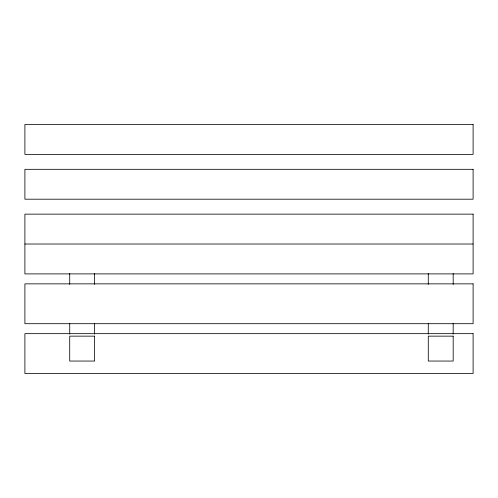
<?xml version="1.0" encoding="UTF-8"?>
<svg xmlns="http://www.w3.org/2000/svg" width="498" height="498" viewBox="0 0 498 498"><rect width="100%" height="100%" fill="white"/><g stroke="black" fill="none" stroke-linecap="round" stroke-linejoin="round"><path stroke-width="0.75" d="M24.9 244.02L473.1 244.02M453.18 273.539L453.18 284.42M453.18 323.283L453.18 334.164M428.28 273.539L428.28 284.42M428.28 323.283L428.28 334.164M94.62 273.539L94.62 284.42M94.62 323.283L94.62 334.164M69.72 273.539L69.72 284.42M69.72 323.283L69.72 334.164M473.1 124.5L24.9 124.5L24.9 154.38L473.1 154.38L473.1 124.5M473.1 169.32L24.9 169.32L24.9 199.2L473.1 199.2L473.1 169.32M473.1 214.14L24.9 214.14L24.9 273.9L473.1 273.9L473.1 214.14M473.1 283.86L24.9 283.86L24.9 323.7L473.1 323.7L473.1 283.86M473.1 333.66L24.9 333.66L24.9 373.5L473.1 373.5L473.1 333.66M94.62 336.15L69.72 336.15L69.72 361.05L94.62 361.05L94.62 336.15M453.18 336.15L428.28 336.15L428.28 361.05L453.18 361.05L453.18 336.15"/></g></svg>
